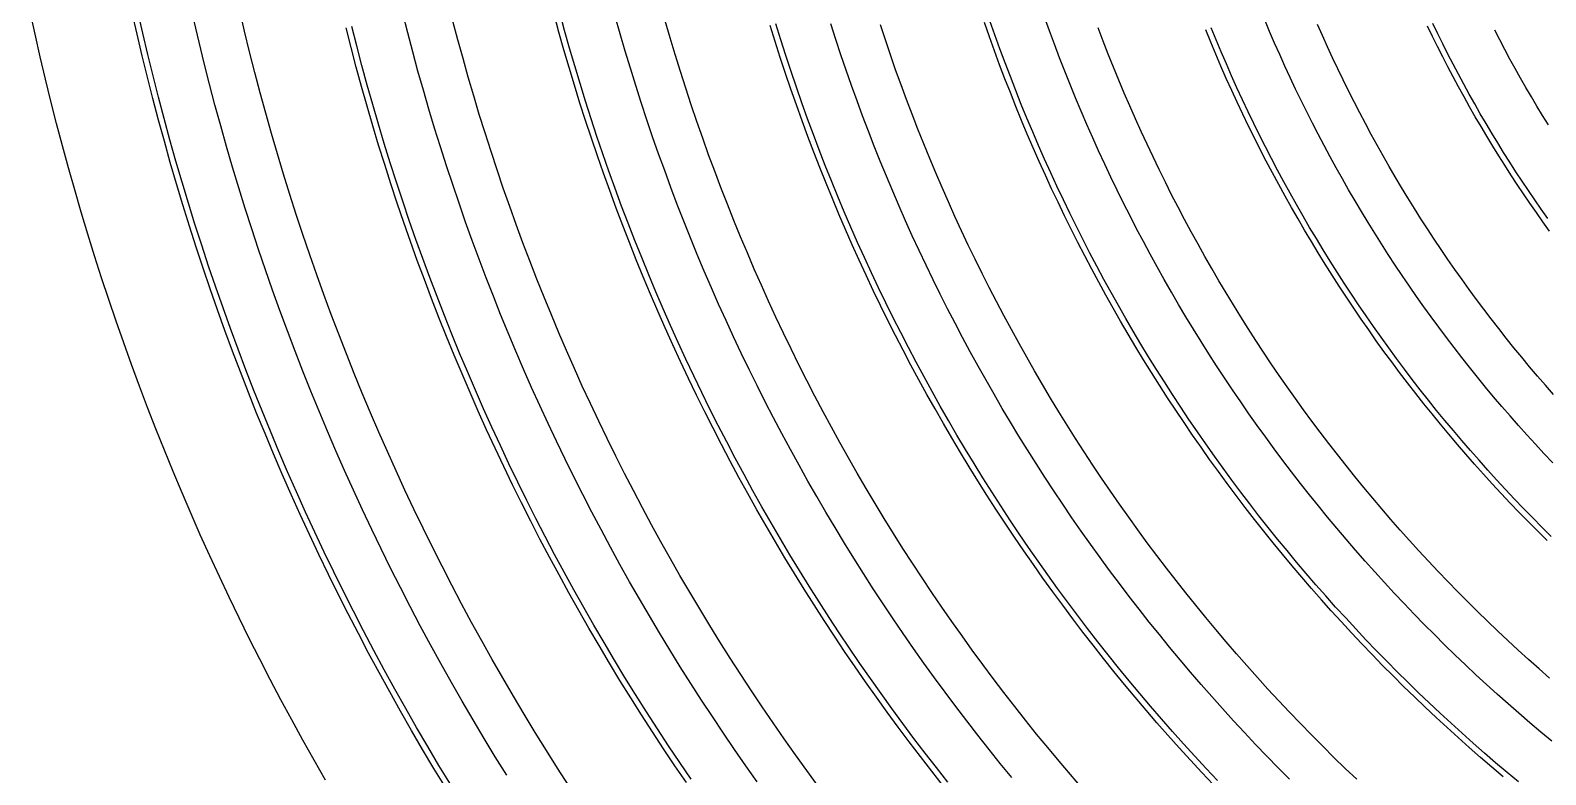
# Model space of a CAD drawing. Header units: metres. Extents: x 10 to 1210, y 10 to 2773.
# Drawn here: x 19.8 to 278.9, y 2079.9 to 2207.3 of the extents above; entities that cross this region are included whole.
import ezdxf

# ---------------------------------------------------------------- set-up
doc = ezdxf.new("R2010")
doc.units = ezdxf.units.M
for name, color, linetype in [('ACIKLIK', 5, 'Continuous'), ('CAM_SABLON', 4, 'Continuous'), ('DIS_KENAR_V91_Z3', 1, 'Continuous'), ('LAMBA_T4_Z4', 3, 'Continuous')]:
    doc.layers.add(name, color=color, linetype=linetype)

msp = doc.modelspace()

# ---------------------------------------------------------------- linework, layer by layer
at = {"layer": 'ACIKLIK'}
for points in [[(144.12, 2078.69), (142.17, 2081.45), (140.24, 2084.23), (138.33, 2087.03), (136.45, 2089.85), (134.6, 2092.68), (132.76, 2095.53), (130.96, 2098.39), (129.18, 2101.27), (127.42, 2104.17), (125.69, 2107.08), (123.98, 2110), (122.3, 2112.94), (120.65, 2115.89), (119.02, 2118.86), (117.42, 2121.85), (115.84, 2124.84), (114.29, 2127.85), (112.77, 2130.88), (111.27, 2133.91), (109.8, 2136.96), (108.35, 2140.02), (106.94, 2143.1), (105.54, 2146.19), (104.18, 2149.29), (102.84, 2152.4), (101.53, 2155.52), (100.25, 2158.65), (99, 2161.8), (97.77, 2164.95), (96.57, 2168.12), (95.4, 2171.3), (94.26, 2174.48), (93.14, 2177.68), (92.05, 2180.89), (90.99, 2184.1), (89.96, 2187.33), (88.95, 2190.56), (87.98, 2193.8), (87.03, 2197.05), (86.11, 2200.31), (85.22, 2203.58), (84.36, 2206.85), (83.53, 2210.13)], [(101.28, 2079.84), (99.33, 2082.98), (97.42, 2086.14), (95.53, 2089.31), (93.67, 2092.5), (91.84, 2095.7), (90.04, 2098.93), (88.26, 2102.16), (86.51, 2105.41), (84.79, 2108.68), (83.1, 2111.96), (81.44, 2115.26), (79.81, 2118.57), (78.21, 2121.89), (76.63, 2125.23), (75.09, 2128.58), (73.57, 2131.95), (72.08, 2135.33), (70.63, 2138.72), (69.2, 2142.13), (67.8, 2145.54), (66.43, 2148.97), (65.1, 2152.41), (63.79, 2155.86), (62.51, 2159.33), (61.26, 2162.8), (60.05, 2166.28), (58.86, 2169.78), (57.7, 2173.29), (56.58, 2176.8), (55.48, 2180.33), (54.42, 2183.86), (53.39, 2187.41), (52.38, 2190.96), (51.41, 2194.52), (50.47, 2198.09), (49.57, 2201.67), (48.69, 2205.25), (47.84, 2208.85)], [(187.62, 2079.46), (185.67, 2081.85), (183.74, 2084.25), (181.83, 2086.67), (179.95, 2089.11), (178.08, 2091.56), (176.24, 2094.03), (174.42, 2096.51), (172.62, 2099.01), (170.84, 2101.53), (169.08, 2104.06), (167.35, 2106.61), (165.64, 2109.17), (163.95, 2111.74), (162.28, 2114.33), (160.64, 2116.94), (159.02, 2119.56), (157.42, 2122.19), (155.85, 2124.84), (154.29, 2127.5), (152.76, 2130.17), (151.26, 2132.86), (149.78, 2135.56), (148.32, 2138.28), (146.89, 2141), (145.47, 2143.74), (144.09, 2146.49), (142.73, 2149.26), (141.39, 2152.03), (140.07, 2154.82), (138.78, 2157.61), (137.52, 2160.42), (136.28, 2163.24), (135.06, 2166.07), (133.87, 2168.91), (132.7, 2171.76), (131.56, 2174.63), (130.45, 2177.5), (129.35, 2180.38), (128.29, 2183.27), (127.25, 2186.17), (126.23, 2189.07), (125.24, 2191.99), (124.28, 2194.92), (123.34, 2197.85), (122.42, 2200.79), (121.54, 2203.74), (120.67, 2206.7), (119.84, 2209.66)], [(235.14, 2079.14), (233.19, 2081.11), (231.25, 2083.1), (229.33, 2085.1), (227.43, 2087.12), (225.55, 2089.16), (223.68, 2091.22), (221.83, 2093.29), (220, 2095.37), (218.19, 2097.48), (216.4, 2099.59), (214.62, 2101.73), (212.87, 2103.88), (211.13, 2106.04), (209.41, 2108.22), (207.71, 2110.41), (206.03, 2112.62), (204.37, 2114.85), (202.73, 2117.08), (201.11, 2119.34), (199.51, 2121.6), (197.93, 2123.88), (196.37, 2126.18), (194.82, 2128.48), (193.3, 2130.8), (191.8, 2133.14), (190.32, 2135.49), (188.86, 2137.85), (187.42, 2140.22), (186, 2142.6), (184.6, 2145), (183.23, 2147.41), (181.87, 2149.83), (180.54, 2152.26), (179.22, 2154.71), (177.93, 2157.16), (176.66, 2159.63), (175.41, 2162.11), (174.18, 2164.6), (172.98, 2167.1), (171.79, 2169.61), (170.63, 2172.13), (169.49, 2174.66), (168.38, 2177.2), (167.28, 2179.75), (166.21, 2182.31), (165.16, 2184.88), (164.13, 2187.45), (163.12, 2190.04), (162.14, 2192.63), (161.18, 2195.24), (160.24, 2197.85), (159.33, 2200.47), (158.43, 2203.1), (157.56, 2205.73), (156.72, 2208.38)], [(279.99, 2085.63), (278.09, 2087.21), (276.21, 2088.81), (274.34, 2090.42), (272.48, 2092.05), (270.64, 2093.69), (268.81, 2095.35), (266.99, 2097.03), (265.2, 2098.72), (263.41, 2100.43), (261.64, 2102.15), (259.89, 2103.89), (258.15, 2105.64), (256.43, 2107.41), (254.72, 2109.2), (253.03, 2110.99), (251.35, 2112.81), (249.69, 2114.64), (248.05, 2116.48), (246.42, 2118.34), (244.81, 2120.21), (243.21, 2122.09), (241.63, 2123.99), (240.07, 2125.9), (238.52, 2127.83), (236.99, 2129.77), (235.48, 2131.72), (233.99, 2133.69), (232.51, 2135.67), (231.05, 2137.66), (229.61, 2139.66), (228.18, 2141.68), (226.77, 2143.71), (225.38, 2145.75), (224.01, 2147.8), (222.66, 2149.87), (221.32, 2151.94), (220, 2154.03), (218.7, 2156.13), (217.42, 2158.24), (216.16, 2160.37), (214.92, 2162.5), (213.69, 2164.64), (212.48, 2166.8), (211.29, 2168.96), (210.13, 2171.14), (208.98, 2173.33), (207.85, 2175.52), (206.73, 2177.73), (205.64, 2179.94), (204.57, 2182.17), (203.52, 2184.4), (202.48, 2186.64), (201.47, 2188.89), (200.47, 2191.15), (199.5, 2193.42), (198.54, 2195.7), (197.61, 2197.99), (196.69, 2200.28), (195.8, 2202.58), (194.92, 2204.89), (194.07, 2207.21), (193.23, 2209.53)], [(280.11, 2133.29), (278.62, 2134.86), (277.16, 2136.45), (275.7, 2138.06), (274.26, 2139.67), (272.83, 2141.3), (271.42, 2142.94), (270.02, 2144.59), (268.64, 2146.25), (267.27, 2147.93), (265.91, 2149.62), (264.57, 2151.32), (263.25, 2153.03), (261.94, 2154.75), (260.64, 2156.48), (259.36, 2158.23), (258.1, 2159.99), (256.85, 2161.75), (255.62, 2163.53), (254.4, 2165.32), (253.2, 2167.12), (252.01, 2168.93), (250.84, 2170.75), (249.68, 2172.58), (248.55, 2174.42), (247.42, 2176.27), (246.32, 2178.13), (245.23, 2180), (244.15, 2181.88), (243.09, 2183.77), (242.05, 2185.66), (241.03, 2187.57), (240.02, 2189.49), (239.03, 2191.41), (238.06, 2193.34), (237.1, 2195.28), (236.16, 2197.23), (235.24, 2199.19), (234.33, 2201.16), (233.44, 2203.13), (232.57, 2205.11), (231.72, 2207.1), (230.88, 2209.09)], [(279.37, 2191.13), (278.39, 2192.71), (277.42, 2194.3), (276.47, 2195.89), (275.54, 2197.5), (274.61, 2199.11), (273.71, 2200.74), (272.81, 2202.37), (271.93, 2204), (271.07, 2205.65), (270.22, 2207.3)]]:
    msp.add_lwpolyline(points, dxfattribs=at)
at = {"layer": 'CAM_SABLON'}
for points in [[(91.66, 2078.28), (89.7, 2081.5), (87.78, 2084.74), (85.88, 2088), (84.01, 2091.27), (82.16, 2094.56), (80.35, 2097.87), (78.57, 2101.19), (76.81, 2104.52), (75.09, 2107.88), (73.39, 2111.24), (71.72, 2114.62), (70.08, 2118.02), (68.48, 2121.43), (66.9, 2124.85), (65.35, 2128.29), (63.83, 2131.74), (62.34, 2135.2), (60.88, 2138.68), (59.46, 2142.17), (58.06, 2145.67), (56.69, 2149.19), (55.36, 2152.71), (54.05, 2156.25), (52.78, 2159.8), (51.54, 2163.35), (50.32, 2166.92), (49.14, 2170.5), (47.99, 2174.1), (46.88, 2177.7), (45.79, 2181.31), (44.74, 2184.92), (43.71, 2188.55), (42.72, 2192.19), (41.76, 2195.84), (40.83, 2199.49), (39.94, 2203.15), (39.07, 2206.82), (38.24, 2210.5)], [(176.7, 2078.65), (174.74, 2081.13), (172.81, 2083.63), (170.89, 2086.14), (169, 2088.67), (167.14, 2091.22), (165.29, 2093.79), (163.47, 2096.37), (161.67, 2098.96), (159.89, 2101.57), (158.13, 2104.2), (156.4, 2106.84), (154.69, 2109.5), (153.01, 2112.17), (151.34, 2114.86), (149.71, 2117.56), (148.09, 2120.27), (146.5, 2123), (144.93, 2125.74), (143.39, 2128.5), (141.87, 2131.27), (140.37, 2134.05), (138.9, 2136.85), (137.46, 2139.66), (136.03, 2142.48), (134.64, 2145.31), (133.26, 2148.16), (131.92, 2151.01), (130.59, 2153.88), (129.3, 2156.76), (128.02, 2159.65), (126.78, 2162.56), (125.56, 2165.47), (124.36, 2168.39), (123.19, 2171.33), (122.04, 2174.27), (120.92, 2177.22), (119.83, 2180.19), (118.76, 2183.16), (117.72, 2186.14), (116.71, 2189.14), (115.72, 2192.14), (114.75, 2195.14), (113.82, 2198.16), (112.91, 2201.19), (112.02, 2204.22), (111.17, 2207.26), (110.34, 2210.31)], [(132.82, 2079.14), (130.87, 2082), (128.95, 2084.88), (127.05, 2087.78), (125.17, 2090.69), (123.33, 2093.62), (121.5, 2096.57), (119.7, 2099.53), (117.93, 2102.51), (116.19, 2105.5), (114.47, 2108.51), (112.78, 2111.53), (111.11, 2114.57), (109.47, 2117.62), (107.86, 2120.69), (106.27, 2123.77), (104.71, 2126.86), (103.18, 2129.97), (101.67, 2133.09), (100.2, 2136.22), (98.75, 2139.37), (97.32, 2142.53), (95.93, 2145.7), (94.56, 2148.88), (93.22, 2152.07), (91.91, 2155.28), (90.62, 2158.5), (89.37, 2161.73), (88.14, 2164.97), (86.94, 2168.22), (85.77, 2171.48), (84.63, 2174.75), (83.52, 2178.03), (82.43, 2181.32), (81.37, 2184.62), (80.35, 2187.93), (79.35, 2191.25), (78.38, 2194.57), (77.44, 2197.91), (76.53, 2201.25), (75.65, 2204.6), (74.79, 2207.96)], [(222.8, 2078.91), (220.85, 2080.99), (218.91, 2083.08), (216.99, 2085.19), (215.09, 2087.32), (213.21, 2089.47), (211.35, 2091.63), (209.5, 2093.81), (207.68, 2096), (205.87, 2098.21), (204.09, 2100.44), (202.32, 2102.68), (200.57, 2104.94), (198.85, 2107.21), (197.14, 2109.49), (195.45, 2111.79), (193.78, 2114.11), (192.14, 2116.44), (190.51, 2118.79), (188.9, 2121.14), (187.32, 2123.52), (185.75, 2125.9), (184.21, 2128.3), (182.69, 2130.72), (181.19, 2133.14), (179.71, 2135.58), (178.25, 2138.04), (176.81, 2140.5), (175.39, 2142.98), (174, 2145.47), (172.63, 2147.97), (171.28, 2150.48), (169.95, 2153.01), (168.64, 2155.55), (167.36, 2158.09), (166.09, 2160.65), (164.85, 2163.22), (163.64, 2165.8), (162.44, 2168.4), (161.27, 2171), (160.12, 2173.61), (159, 2176.23), (157.89, 2178.86), (156.81, 2181.5), (155.75, 2184.15), (154.72, 2186.81), (153.71, 2189.48), (152.72, 2192.16), (151.76, 2194.85), (150.82, 2197.54), (149.9, 2200.24), (149, 2202.95), (148.13, 2205.67), (147.29, 2208.39)], [(274.27, 2078.69), (272.31, 2080.32), (270.36, 2081.96), (268.43, 2083.62), (266.52, 2085.31), (264.61, 2087), (262.73, 2088.72), (260.86, 2090.44), (259, 2092.19), (257.16, 2093.95), (255.33, 2095.73), (253.52, 2097.52), (251.73, 2099.33), (249.95, 2101.16), (248.19, 2103), (246.44, 2104.86), (244.72, 2106.73), (243, 2108.61), (241.31, 2110.52), (239.62, 2112.43), (237.96, 2114.36), (236.32, 2116.31), (234.69, 2118.27), (233.07, 2120.24), (231.48, 2122.23), (229.9, 2124.23), (228.34, 2126.24), (226.8, 2128.27), (225.27, 2130.31), (223.77, 2132.37), (222.28, 2134.43), (220.81, 2136.52), (219.36, 2138.61), (217.92, 2140.72), (216.51, 2142.83), (215.11, 2144.97), (213.73, 2147.11), (212.37, 2149.26), (211.03, 2151.43), (209.71, 2153.61), (208.4, 2155.8), (207.12, 2158), (205.86, 2160.21), (204.61, 2162.44), (203.39, 2164.67), (202.18, 2166.91), (200.99, 2169.17), (199.83, 2171.43), (198.68, 2173.71), (197.55, 2176), (196.45, 2178.29), (195.36, 2180.6), (194.29, 2182.91), (193.24, 2185.23), (192.22, 2187.57), (191.21, 2189.91), (190.23, 2192.26), (189.26, 2194.61), (188.32, 2196.98), (187.39, 2199.36), (186.49, 2201.74), (185.61, 2204.13), (184.75, 2206.53), (183.91, 2208.93)], [(279.87, 2120.69), (278.27, 2122.27), (276.69, 2123.87), (275.13, 2125.47), (273.58, 2127.09), (272.04, 2128.73), (270.52, 2130.37), (269.01, 2132.03), (267.52, 2133.71), (266.04, 2135.39), (264.58, 2137.09), (263.13, 2138.8), (261.69, 2140.53), (260.27, 2142.26), (258.87, 2144.01), (257.48, 2145.78), (256.11, 2147.55), (254.75, 2149.33), (253.41, 2151.13), (252.08, 2152.94), (250.77, 2154.76), (249.48, 2156.59), (248.2, 2158.43), (246.94, 2160.29), (245.69, 2162.15), (244.46, 2164.03), (243.25, 2165.91), (242.05, 2167.81), (240.87, 2169.72), (239.71, 2171.64), (238.56, 2173.56), (237.43, 2175.5), (236.32, 2177.45), (235.22, 2179.4), (234.14, 2181.37), (233.08, 2183.35), (232.04, 2185.33), (231.01, 2187.32), (230, 2189.33), (229.01, 2191.34), (228.04, 2193.36), (227.08, 2195.39), (226.14, 2197.42), (225.22, 2199.47), (224.32, 2201.52), (223.43, 2203.58), (222.56, 2205.65), (221.71, 2207.73)], [(279.27, 2175.08), (278.15, 2176.67), (277.04, 2178.26), (275.95, 2179.86), (274.88, 2181.47), (273.82, 2183.09), (272.77, 2184.72), (271.73, 2186.36), (270.71, 2188.01), (269.71, 2189.66), (268.72, 2191.33), (267.74, 2193), (266.78, 2194.68), (265.83, 2196.37), (264.9, 2198.07), (263.99, 2199.78), (263.08, 2201.49), (262.2, 2203.21), (261.32, 2204.94), (260.47, 2206.68), (259.63, 2208.43)]]:
    msp.add_lwpolyline(points, dxfattribs=at)
at = {"layer": 'DIS_KENAR_V91_Z3'}
for points in [[(70.29, 2079), (68.34, 2082.41), (66.42, 2085.84), (64.53, 2089.28), (62.67, 2092.74), (60.85, 2096.21), (59.05, 2099.7), (57.28, 2103.21), (55.54, 2106.73), (53.84, 2110.27), (52.16, 2113.82), (50.52, 2117.39), (48.9, 2120.97), (47.32, 2124.56), (45.77, 2128.17), (44.25, 2131.79), (42.77, 2135.43), (41.31, 2139.07), (39.89, 2142.73), (38.5, 2146.41), (37.14, 2150.09), (35.81, 2153.79), (34.52, 2157.49), (33.25, 2161.21), (32.02, 2164.94), (30.83, 2168.68), (29.66, 2172.43), (28.53, 2176.19), (27.43, 2179.96), (26.37, 2183.74), (25.33, 2187.53), (24.33, 2191.33), (23.37, 2195.14), (22.43, 2198.95), (21.53, 2202.77), (20.67, 2206.6), (19.83, 2210.44)], [(111.95, 2077.97), (109.99, 2081.02), (108.06, 2084.08), (106.15, 2087.16), (104.28, 2090.26), (102.42, 2093.37), (100.6, 2096.5), (98.8, 2099.64), (97.03, 2102.8), (95.29, 2105.98), (93.58, 2109.17), (91.89, 2112.37), (90.23, 2115.59), (88.6, 2118.83), (87, 2122.08), (85.43, 2125.34), (83.88, 2128.61), (82.37, 2131.9), (80.88, 2135.2), (79.42, 2138.52), (77.99, 2141.85), (76.59, 2145.19), (75.22, 2148.54), (73.88, 2151.9), (72.56, 2155.28), (71.28, 2158.66), (70.03, 2162.06), (68.8, 2165.47), (67.61, 2168.89), (66.45, 2172.32), (65.31, 2175.76), (64.21, 2179.21), (63.13, 2182.67), (62.09, 2186.13), (61.08, 2189.61), (60.09, 2193.1), (59.14, 2196.59), (58.22, 2200.09), (57.33, 2203.6), (56.47, 2207.12), (55.64, 2210.65)], [(154.53, 2077.97), (152.57, 2080.64), (150.64, 2083.33), (148.72, 2086.04), (146.83, 2088.77), (144.97, 2091.51), (143.12, 2094.26), (141.31, 2097.04), (139.51, 2099.83), (137.74, 2102.63), (136, 2105.45), (134.28, 2108.29), (132.58, 2111.14), (130.91, 2114), (129.26, 2116.88), (127.64, 2119.77), (126.05, 2122.68), (124.48, 2125.6), (122.94, 2128.54), (121.42, 2131.48), (119.92, 2134.44), (118.46, 2137.42), (117.02, 2140.41), (115.6, 2143.41), (114.21, 2146.42), (112.85, 2149.44), (111.52, 2152.48), (110.21, 2155.52), (108.93, 2158.58), (107.67, 2161.65), (106.44, 2164.73), (105.24, 2167.82), (104.06, 2170.92), (102.92, 2174.03), (101.8, 2177.15), (100.7, 2180.28), (99.64, 2183.42), (98.6, 2186.57), (97.59, 2189.73), (96.6, 2192.9), (95.65, 2196.07), (94.72, 2199.26), (93.82, 2202.45), (92.95, 2205.65), (92.1, 2208.86)], [(199.63, 2077.66), (197.66, 2079.94), (195.71, 2082.24), (193.79, 2084.55), (191.88, 2086.88), (190, 2089.23), (188.14, 2091.6), (186.29, 2093.98), (184.47, 2096.37), (182.67, 2098.79), (180.89, 2101.21), (179.13, 2103.66), (177.39, 2106.12), (175.68, 2108.59), (173.98, 2111.08), (172.31, 2113.58), (170.66, 2116.1), (169.03, 2118.63), (167.42, 2121.18), (165.84, 2123.74), (164.28, 2126.31), (162.74, 2128.9), (161.22, 2131.5), (159.73, 2134.11), (158.26, 2136.74), (156.81, 2139.38), (155.38, 2142.03), (153.98, 2144.7), (152.6, 2147.37), (151.25, 2150.06), (149.92, 2152.76), (148.61, 2155.47), (147.32, 2158.2), (146.06, 2160.93), (144.83, 2163.68), (143.61, 2166.43), (142.43, 2169.2), (141.26, 2171.97), (140.12, 2174.76), (139.01, 2177.56), (137.91, 2180.36), (136.85, 2183.18), (135.81, 2186), (134.79, 2188.84), (133.8, 2191.68), (132.83, 2194.53), (131.89, 2197.39), (130.97, 2200.26), (130.07, 2203.13), (129.21, 2206.01), (128.36, 2208.91)], [(246.61, 2079.13), (244.66, 2081), (242.72, 2082.89), (240.8, 2084.8), (238.89, 2086.72), (237, 2088.66), (235.13, 2090.61), (233.28, 2092.58), (231.44, 2094.57), (229.63, 2096.57), (227.82, 2098.59), (226.04, 2100.62), (224.27, 2102.67), (222.53, 2104.74), (220.8, 2106.82), (219.08, 2108.91), (217.39, 2111.02), (215.72, 2113.14), (214.06, 2115.28), (212.42, 2117.44), (210.8, 2119.6), (209.2, 2121.79), (207.62, 2123.98), (206.06, 2126.19), (204.52, 2128.41), (203, 2130.65), (201.5, 2132.9), (200.01, 2135.16), (198.55, 2137.44), (197.11, 2139.73), (195.68, 2142.03), (194.28, 2144.34), (192.89, 2146.66), (191.53, 2149), (190.19, 2151.35), (188.87, 2153.71), (187.57, 2156.08), (186.29, 2158.46), (185.03, 2160.86), (183.79, 2163.26), (182.57, 2165.68), (181.37, 2168.1), (180.2, 2170.54), (179.04, 2172.99), (177.91, 2175.45), (176.8, 2177.91), (175.71, 2180.39), (174.64, 2182.87), (173.6, 2185.37), (172.57, 2187.87), (171.57, 2190.38), (170.59, 2192.91), (169.63, 2195.44), (168.7, 2197.97), (167.78, 2200.52), (166.89, 2203.07), (166.02, 2205.64), (165.17, 2208.2)], [(279.58, 2096.45), (277.78, 2098.04), (275.99, 2099.64), (274.21, 2101.25), (272.45, 2102.88), (270.7, 2104.52), (268.97, 2106.18), (267.25, 2107.86), (265.55, 2109.55), (263.86, 2111.25), (262.18, 2112.97), (260.52, 2114.7), (258.88, 2116.45), (257.25, 2118.21), (255.64, 2119.99), (254.04, 2121.78), (252.45, 2123.58), (250.89, 2125.4), (249.34, 2127.23), (247.8, 2129.08), (246.28, 2130.94), (244.78, 2132.81), (243.3, 2134.69), (241.83, 2136.59), (240.38, 2138.5), (238.94, 2140.42), (237.52, 2142.36), (236.12, 2144.31), (234.73, 2146.27), (233.37, 2148.24), (232.01, 2150.22), (230.68, 2152.22), (229.37, 2154.22), (228.07, 2156.24), (226.79, 2158.27), (225.52, 2160.31), (224.28, 2162.36), (223.05, 2164.43), (221.84, 2166.5), (220.65, 2168.58), (219.48, 2170.68), (218.33, 2172.78), (217.19, 2174.9), (216.07, 2177.02), (214.97, 2179.15), (213.89, 2181.3), (212.83, 2183.45), (211.79, 2185.61), (210.77, 2187.78), (209.76, 2189.96), (208.77, 2192.15), (207.81, 2194.34), (206.86, 2196.55), (205.93, 2198.76), (205.02, 2200.98), (204.14, 2203.21), (203.27, 2205.45), (202.42, 2207.69)], [(280.25, 2144.97), (278.87, 2146.55), (277.5, 2148.13), (276.15, 2149.73), (274.81, 2151.34), (273.48, 2152.96), (272.17, 2154.6), (270.88, 2156.24), (269.6, 2157.9), (268.33, 2159.56), (267.07, 2161.24), (265.84, 2162.93), (264.61, 2164.63), (263.4, 2166.34), (262.21, 2168.06), (261.03, 2169.79), (259.87, 2171.54), (258.72, 2173.29), (257.59, 2175.05), (256.47, 2176.82), (255.37, 2178.6), (254.28, 2180.39), (253.21, 2182.19), (252.15, 2184), (251.11, 2185.82), (250.09, 2187.65), (249.08, 2189.48), (248.09, 2191.33), (247.12, 2193.18), (246.16, 2195.04), (245.22, 2196.91), (244.29, 2198.79), (243.38, 2200.68), (242.49, 2202.57), (241.61, 2204.47), (240.75, 2206.38), (239.91, 2208.3)]]:
    msp.add_lwpolyline(points, dxfattribs=at)
at = {"layer": 'LAMBA_T4_Z4'}
for points in [[(90.81, 2077.76), (88.85, 2080.99), (86.91, 2084.24), (85.01, 2087.5), (83.14, 2090.78), (81.29, 2094.08), (79.47, 2097.39), (77.68, 2100.72), (75.92, 2104.06), (74.19, 2107.42), (72.49, 2110.8), (70.82, 2114.19), (69.18, 2117.59), (67.57, 2121.01), (65.99, 2124.44), (64.43, 2127.88), (62.91, 2131.34), (61.42, 2134.81), (59.96, 2138.3), (58.53, 2141.8), (57.13, 2145.31), (55.76, 2148.83), (54.42, 2152.36), (53.11, 2155.91), (51.84, 2159.46), (50.59, 2163.03), (49.38, 2166.61), (48.19, 2170.2), (47.04, 2173.79), (45.92, 2177.4), (44.83, 2181.02), (43.77, 2184.65), (42.75, 2188.29), (41.75, 2191.93), (40.79, 2195.59), (39.86, 2199.25), (38.96, 2202.92), (38.1, 2206.6), (37.26, 2210.28)], [(175.91, 2078.03), (173.95, 2080.51), (172.01, 2083.02), (170.1, 2085.54), (168.2, 2088.08), (166.33, 2090.63), (164.48, 2093.2), (162.65, 2095.79), (160.84, 2098.39), (159.06, 2101.01), (157.3, 2103.65), (155.56, 2106.3), (153.85, 2108.96), (152.16, 2111.64), (150.49, 2114.33), (148.85, 2117.04), (147.23, 2119.76), (145.63, 2122.5), (144.06, 2125.25), (142.51, 2128.01), (140.99, 2130.79), (139.49, 2133.58), (138.02, 2136.39), (136.56, 2139.2), (135.14, 2142.03), (133.74, 2144.87), (132.36, 2147.72), (131.01, 2150.59), (129.68, 2153.47), (128.38, 2156.35), (127.11, 2159.25), (125.86, 2162.16), (124.63, 2165.09), (123.43, 2168.02), (122.26, 2170.96), (121.11, 2173.91), (119.99, 2176.87), (118.89, 2179.85), (117.82, 2182.83), (116.78, 2185.82), (115.76, 2188.82), (114.77, 2191.83), (113.8, 2194.84), (112.86, 2197.87), (111.95, 2200.9), (111.06, 2203.94), (110.2, 2206.99), (109.37, 2210.05)], [(132, 2078.57), (130.04, 2081.44), (128.11, 2084.33), (126.21, 2087.23), (124.33, 2090.15), (122.48, 2093.09), (120.65, 2096.05), (118.85, 2099.01), (117.07, 2102), (115.32, 2105), (113.6, 2108.02), (111.9, 2111.05), (110.23, 2114.09), (108.59, 2117.15), (106.97, 2120.22), (105.38, 2123.31), (103.82, 2126.41), (102.28, 2129.53), (100.77, 2132.66), (99.29, 2135.8), (97.84, 2138.95), (96.41, 2142.12), (95.01, 2145.3), (93.64, 2148.49), (92.3, 2151.69), (90.98, 2154.91), (89.69, 2158.13), (88.44, 2161.37), (87.2, 2164.62), (86, 2167.88), (84.83, 2171.14), (83.68, 2174.42), (82.57, 2177.71), (81.48, 2181.01), (80.42, 2184.32), (79.39, 2187.64), (78.39, 2190.96), (77.42, 2194.3), (76.48, 2197.64), (75.56, 2200.99), (74.68, 2204.35), (73.82, 2207.72)], [(222.08, 2078.22), (220.12, 2080.3), (218.17, 2082.41), (216.25, 2084.53), (214.34, 2086.66), (212.46, 2088.81), (210.59, 2090.98), (208.74, 2093.17), (206.91, 2095.37), (205.1, 2097.58), (203.3, 2099.82), (201.53, 2102.06), (199.78, 2104.33), (198.05, 2106.6), (196.34, 2108.9), (194.64, 2111.21), (192.97, 2113.53), (191.32, 2115.87), (189.69, 2118.22), (188.08, 2120.58), (186.49, 2122.96), (184.92, 2125.36), (183.37, 2127.77), (181.84, 2130.19), (180.33, 2132.62), (178.85, 2135.07), (177.39, 2137.53), (175.94, 2140), (174.52, 2142.49), (173.12, 2144.98), (171.75, 2147.49), (170.39, 2150.01), (169.06, 2152.55), (167.75, 2155.09), (166.46, 2157.65), (165.2, 2160.21), (163.95, 2162.79), (162.73, 2165.38), (161.53, 2167.98), (160.36, 2170.59), (159.2, 2173.21), (158.07, 2175.84), (156.97, 2178.48), (155.88, 2181.13), (154.82, 2183.79), (153.79, 2186.46), (152.77, 2189.13), (151.78, 2191.82), (150.81, 2194.51), (149.87, 2197.21), (148.95, 2199.92), (148.05, 2202.64), (147.18, 2205.37), (146.33, 2208.1)], [(271.66, 2079.55), (269.71, 2081.2), (267.77, 2082.87), (265.85, 2084.56), (263.94, 2086.26), (262.05, 2087.98), (260.17, 2089.71), (258.31, 2091.47), (256.47, 2093.23), (254.63, 2095.02), (252.82, 2096.82), (251.02, 2098.63), (249.23, 2100.47), (247.47, 2102.31), (245.71, 2104.17), (243.98, 2106.05), (242.26, 2107.94), (240.56, 2109.85), (238.87, 2111.77), (237.2, 2113.71), (235.55, 2115.66), (233.91, 2117.63), (232.3, 2119.61), (230.7, 2121.6), (229.11, 2123.61), (227.55, 2125.63), (226, 2127.67), (224.47, 2129.72), (222.96, 2131.78), (221.46, 2133.85), (219.99, 2135.94), (218.53, 2138.04), (217.09, 2140.16), (215.67, 2142.28), (214.27, 2144.42), (212.89, 2146.57), (211.52, 2148.73), (210.18, 2150.91), (208.85, 2153.09), (207.54, 2155.29), (206.25, 2157.5), (204.99, 2159.72), (203.74, 2161.95), (202.51, 2164.19), (201.3, 2166.44), (200.11, 2168.71), (198.94, 2170.98), (197.78, 2173.26), (196.65, 2175.56), (195.54, 2177.86), (194.45, 2180.17), (193.38, 2182.49), (192.33, 2184.83), (191.3, 2187.17), (190.29, 2189.52), (189.3, 2191.87), (188.34, 2194.24), (187.39, 2196.62), (186.46, 2199), (185.56, 2201.39), (184.67, 2203.79), (183.81, 2206.19), (182.96, 2208.61)], [(279.59, 2172.92), (278.45, 2174.5), (277.33, 2176.09), (276.22, 2177.69), (275.12, 2179.3), (274.04, 2180.92), (272.98, 2182.55), (271.92, 2184.18), (270.89, 2185.83), (269.86, 2187.48), (268.85, 2189.15), (267.86, 2190.82), (266.88, 2192.5), (265.91, 2194.19), (264.96, 2195.89), (264.02, 2197.59), (263.1, 2199.31), (262.2, 2201.03), (261.31, 2202.76), (260.43, 2204.5), (259.57, 2206.24), (258.72, 2208)], [(279.17, 2119.98), (277.57, 2121.57), (275.98, 2123.17), (274.41, 2124.78), (272.85, 2126.4), (271.31, 2128.04), (269.78, 2129.7), (268.27, 2131.36), (266.77, 2133.04), (265.29, 2134.74), (263.82, 2136.44), (262.36, 2138.16), (260.92, 2139.89), (259.5, 2141.64), (258.09, 2143.39), (256.69, 2145.16), (255.31, 2146.94), (253.95, 2148.73), (252.61, 2150.54), (251.27, 2152.35), (249.96, 2154.18), (248.66, 2156.02), (247.38, 2157.87), (246.11, 2159.73), (244.86, 2161.6), (243.62, 2163.48), (242.41, 2165.38), (241.2, 2167.28), (240.02, 2169.2), (238.85, 2171.12), (237.7, 2173.06), (236.57, 2175), (235.45, 2176.95), (234.35, 2178.92), (233.27, 2180.89), (232.2, 2182.88), (231.15, 2184.87), (230.12, 2186.87), (229.11, 2188.88), (228.11, 2190.9), (227.13, 2192.93), (226.17, 2194.96), (225.23, 2197.01), (224.31, 2199.06), (223.4, 2201.12), (222.51, 2203.19), (221.64, 2205.27), (220.79, 2207.35)]]:
    msp.add_lwpolyline(points, dxfattribs=at)

doc.saveas('drawing.dxf')
